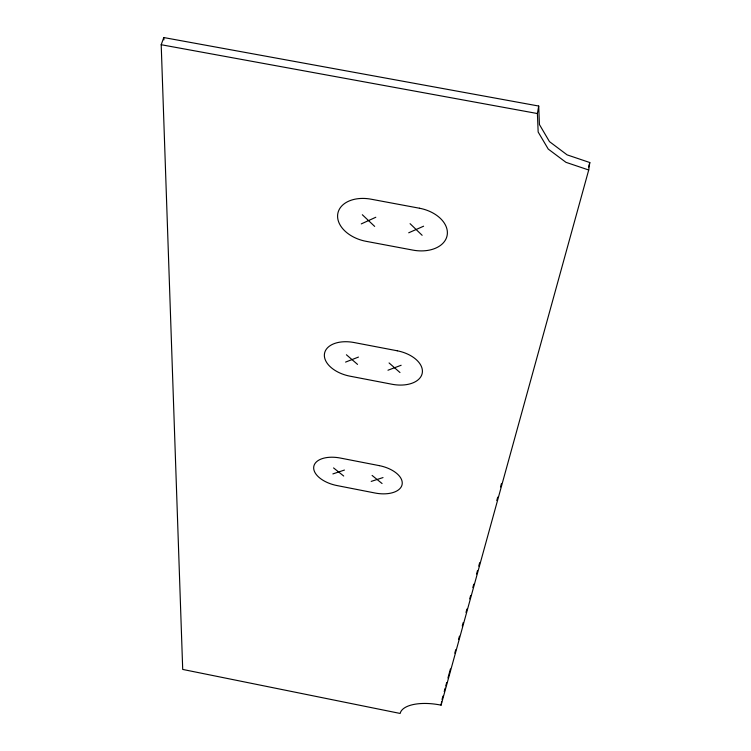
<?xml version="1.0" encoding="UTF-8"?>
<svg xmlns="http://www.w3.org/2000/svg" width="751" height="751" viewBox="0 0 751 751"><rect width="100%" height="100%" fill="white"/><g stroke="black" fill="none" stroke-linecap="round" stroke-linejoin="round"><path stroke-width="1.13" d="M588.718 169.998L589.798 162.535L567.118 154.875L549.469 141.62L539.434 124.544L538.702 106.041L163.793 37.55L161.202 44.722L182.709 669.432L400.152 713.45A37.4 15.949 10.6 0 1 441.072 705.142L588.718 169.998L565.963 162.329L548.239 149.073L538.157 132.016L537.406 113.542L538.702 106.041M441.072 705.142L441.654 701.744M442.039 699.481L442.968 696.093M444.216 691.568L445.146 688.179M445.775 685.916L446.704 682.528M447.953 678.003L450.44 668.963M454.796 653.135L455.726 649.746M458.523 639.57L459.462 636.181M462.259 626.005L463.189 622.617M465.995 612.44L466.925 609.052M469.722 598.876L470.661 595.487M472.839 587.573L473.768 584.184M476.566 574.008L477.505 570.619M478.744 566.094L479.682 562.706M496.787 500.532L497.725 497.134M500.523 486.967L501.452 483.569M588.549 167.051L589.798 162.535M361.278 223.901L375.81 217.255M408.704 232.791L423.611 226.201M345.573 362.095L358.462 357.072M387.967 370.224L401.156 365.258M332.871 473.919L344.446 470.051M371.201 481.4L383.019 477.58M161.202 44.722L537.406 113.542M333.557 467.92L343.705 476.031M372.102 475.439L382.062 483.522M346.408 354.763L357.551 364.395M389.065 362.94L399.983 372.534M362.32 214.73L374.674 226.408M410.074 223.667L422.137 235.307M163.793 37.55L163.868 39.887M419.452 208.224L371.06 199.193A31.504 21.122 13.8 0 0 337.678 214.476A31.504 21.122 13.8 0 0 366.056 241.315L412.909 250.111A31.551 21.178 12 0 0 447.211 234.979A31.551 21.178 12 0 0 419.452 208.224M397.195 350.773L354.031 342.522A28.162 16.888 13.1 0 0 324.432 354.059A28.162 16.888 13.1 0 0 350.022 376.185L391.966 384.249A28.209 16.926 12 0 0 422.297 372.825A28.209 16.926 12 0 0 397.195 350.773M379.255 465.629L340.297 458.044A25.468 13.809 12.8 0 0 313.721 466.934A25.468 13.809 12.8 0 0 337.03 485.568L374.984 493.003A25.506 13.837 12 0 0 402.16 484.207A25.506 13.837 12 0 0 379.255 465.629"/></g></svg>
